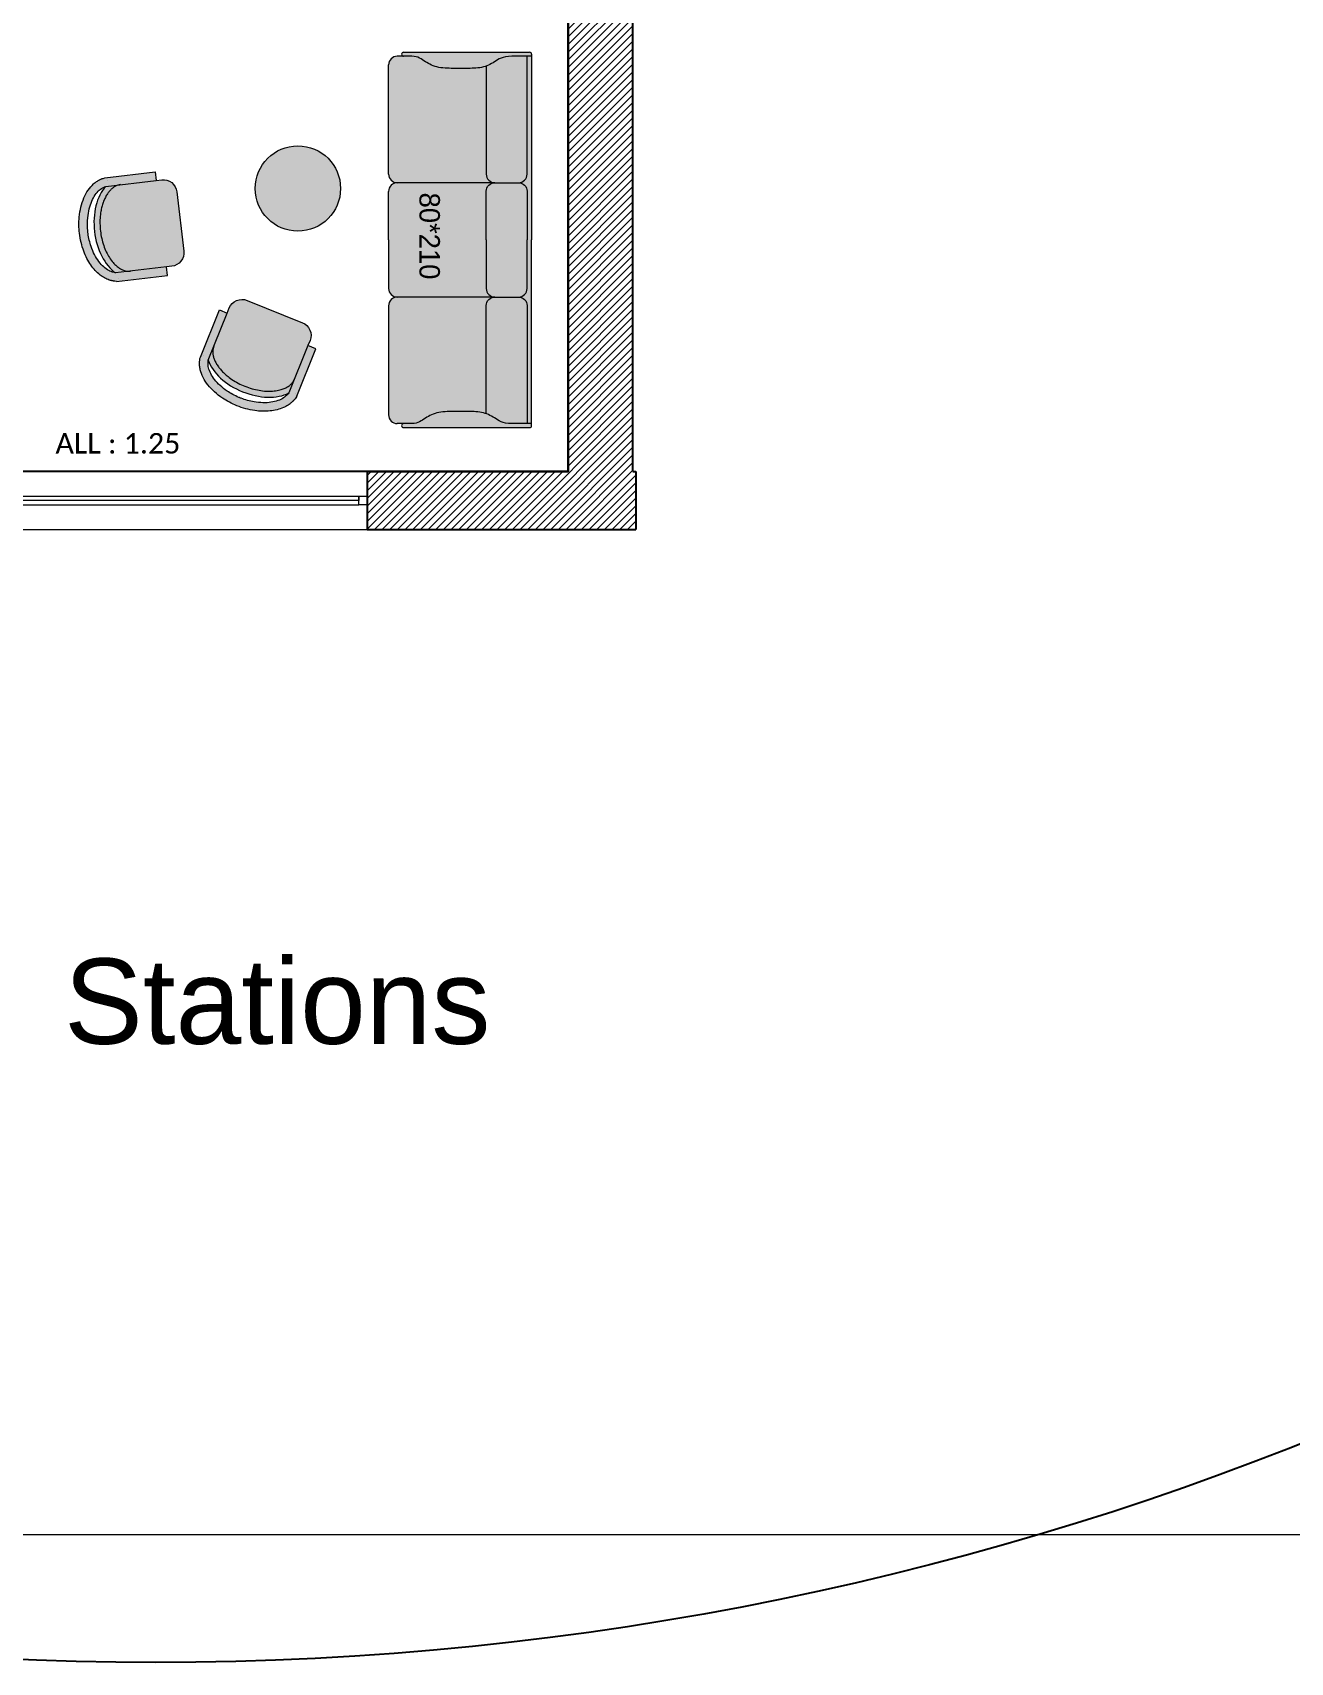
# Model space of a CAD drawing. Header units: millimetres. Extents: x -14819 to 43195, y -10328 to 20814.
# Drawn here: x 37130 to 37867, y 4219 to 5174 of the extents above; entities that cross this region are included whole.
import ezdxf

# ---------------------------------------------------------------- set-up
doc = ezdxf.new("R2010")
doc.units = ezdxf.units.MM
doc.linetypes.add('Chemin', pattern=[0.5, 0.3, -0.2])
for name, color, linetype, lineweight in [('05 - Menuiserie', 150, 'Continuous', 5), ('_cadre100', 7, 'Continuous', 15), ('DV_Furnitures', 250, 'Continuous', 5), ('DV_Hatch Living', 43, 'Continuous', 5), ('Menuiserie_cps', 7, 'Continuous', 15), ('MR_topo', 7, 'Continuous', 5), ('Mur_coupe', 7, 'Continuous', 25), ('Mur_vu', 8, 'Continuous', 18)]:
    doc.layers.add(name, color=color, linetype=linetype, lineweight=lineweight)
doc.layers.add('10 - Hachures', color=7, linetype='Continuous', lineweight=18, true_color=0x646464)
doc.layers.add('DV_Surface', color=241, linetype='Continuous', plot=False)
doc.layers.add('DV_Text block', color=20, linetype='Continuous')
doc.styles.add('Arial 1.0', font='arial.ttf', dxfattribs={"width": 0.99, "height": 0.2})
doc.styles.add('Legend', font='calibri.ttf')
doc.styles.get("Standard").update_dxf_attribs({"font": 'arial.ttf'})

# ---------------------------------------------------------------- blocks, each defined once
blk = doc.blocks.new('Fenetre_297')
blk.add_lwpolyline([(0.05, 0.05), (0.05, 0), (0, 0), (0, 0.05), (2.97, 0.05), (2.97, 0), (2.92, 0), (2.92, 0.05), (2.92, 0.025), (0.05, 0.025), (0.05, 0), (2.92, 0)])
blk = doc.blocks.new('*U1092')
at = {"layer": 'DV_Hatch Living', "transparency": 33554579}
h = blk.add_hatch(color=256, dxfattribs=at)
h.dxf.hatch_style = 1
edge = h.paths.add_edge_path()
edge.add_spline(control_points=[(107.61, -70.21), (107.61, -66.45), (104.17, -62.58), (100.5, -54.92), (100.5, -44), (100.5, -38.68), (100.5, -31.12), (101.54, -27.49), (101.85, -26.62)], knot_values=[0.963765, 0.963765, 0.963765, 0.963765, 1.292123, 1.620481, 1.948839, 2.277196, 2.605554, 2.714903, 2.714903, 2.714903, 2.714903], degree=3, periodic=0)
edge.add_line((101.85, -26.62), (38.5, -26.62))
edge.add_arc((38.5, -21.62), 5, 180, 270, ccw=False)
edge.add_line((33.5, -21.62), (33.5, -78.74))
edge.add_arc((38.58, -78.74), 5.08, 180, 270)
edge.add_line((38.58, -83.82), (102.53, -83.82))
edge.add_arc((102.53, -78.74), 5.08, 270, 360)
edge.add_spline(control_points=[(107.61, -78.74), (107.61, -76.88), (107.61, -75.03)], knot_values=[0, 0, 0, 0.105543, 0.105543, 0.105543], degree=2, periodic=0)
edge.add_spline(control_points=[(107.61, -75.03), (107.61, -73.42), (107.61, -71.82), (107.61, -70.21)], knot_values=[2.714903, 2.714903, 2.714903, 2.714903, 2.87301, 2.87301, 2.87301, 2.87301], degree=3, periodic=0)
edge = h.paths.add_edge_path()
edge.add_arc((28.5, -21.62), 5, -90, 0, ccw=False)
edge.add_line((28.5, -26.62), (0, -26.62))
edge.add_line((0, -26.62), (-28.5, -26.62))
edge.add_arc((-28.5, -21.62), 5, 180, 270, ccw=False)
edge.add_line((-33.5, -21.62), (-33.5, -78.74))
edge.add_arc((-28.42, -78.74), 5.08, 180, 270)
edge.add_spline(control_points=[(-28.42, -83.82), (-23.13, -83.82), (0, -83.82)], knot_values=[1.453728, 1.453728, 1.453728, 3.571721, 3.571721, 3.571721], degree=2, periodic=0)
edge.add_spline(control_points=[(0, -83.82), (23.13, -83.82), (28.42, -83.82)], knot_values=[1.453728, 1.453728, 1.453728, 3.571721, 3.571721, 3.571721], degree=2, periodic=0)
edge.add_arc((28.42, -78.74), 5.08, 270, 360)
edge.add_line((33.5, -78.74), (33.5, -21.62))
edge = h.paths.add_edge_path()
edge.add_spline(control_points=[(-107.61, -70.21), (-107.61, -66.45), (-104.17, -62.58), (-100.5, -54.92), (-100.5, -44), (-100.5, -38.68), (-100.5, -31.12), (-101.54, -27.49), (-101.85, -26.62)], knot_values=[0.963765, 0.963765, 0.963765, 0.963765, 1.292123, 1.620481, 1.948839, 2.277196, 2.605554, 2.714903, 2.714903, 2.714903, 2.714903], degree=3, periodic=0)
edge.add_spline(control_points=[(-101.85, -26.62), (-102.48, -24.88), (-104.6, -20.86), (-107.61, -17.3), (-107.61, -11.52)], knot_values=[0.416399, 0.416399, 0.416399, 0.416399, 0.635408, 0.963765, 0.963765, 0.963765, 0.963765], degree=3, periodic=0)
edge.add_spline(control_points=[(-107.61, -11.52), (-107.61, -8.57), (-107.61, -5.61), (-107.61, -2.65)], knot_values=[0.125538, 0.125538, 0.125538, 0.125538, 0.416399, 0.416399, 0.416399, 0.416399], degree=3, periodic=0)
edge.add_spline(control_points=[(-107.61, -2.65), (-107.61, -2.16), (-107.61, -1.67), (-107.61, -1.17)], knot_values=[0.076871, 0.076871, 0.076871, 0.076871, 0.125538, 0.125538, 0.125538, 0.125538], degree=3, periodic=0)
edge.add_line((-107.61, -1.17), (-107.61, 0))
edge.add_line((-107.61, 0), (-108.78, 0))
edge.add_arc((-108.78, -1.17), 1.17, 90, 180)
edge.add_spline(control_points=[(-109.96, -1.17), (-109.96, -25.79), (-109.96, -50.41), (-109.96, -75.03)], knot_values=[2.993759, 2.993759, 2.993759, 2.993759, 5.416888, 5.416888, 5.416888, 5.416888], degree=3, periodic=0)
edge.add_arc((-108.78, -75.03), 1.17, 180, 270)
edge.add_arc((-108.78, -75.03), 1.17, 270, 360)
edge.add_spline(control_points=[(-107.61, -75.03), (-107.61, -73.42), (-107.61, -71.82), (-107.61, -70.21)], knot_values=[2.714903, 2.714903, 2.714903, 2.714903, 2.87301, 2.87301, 2.87301, 2.87301], degree=3, periodic=0)
edge = h.paths.add_edge_path()
edge.add_spline(control_points=[(109.96, -75.03), (109.96, -50.41), (109.96, -25.79), (109.96, -1.17)], knot_values=[2.993759, 2.993759, 2.993759, 2.993759, 5.416888, 5.416888, 5.416888, 5.416888], degree=3, periodic=0)
edge.add_arc((108.78, -1.17), 1.17, 0, 90)
edge.add_line((108.78, 0), (107.61, 0))
edge.add_line((107.61, 0), (107.61, -1.17))
edge.add_spline(control_points=[(107.61, -1.17), (107.61, -1.67), (107.61, -2.16), (107.61, -2.65)], knot_values=[0.076871, 0.076871, 0.076871, 0.076871, 0.125538, 0.125538, 0.125538, 0.125538], degree=3, periodic=0)
edge.add_spline(control_points=[(107.61, -2.65), (107.61, -5.61), (107.61, -8.57), (107.61, -11.52)], knot_values=[0.125538, 0.125538, 0.125538, 0.125538, 0.416399, 0.416399, 0.416399, 0.416399], degree=3, periodic=0)
edge.add_spline(control_points=[(107.61, -11.52), (107.61, -17.3), (104.6, -20.86), (102.48, -24.88), (101.85, -26.62)], knot_values=[0.416399, 0.416399, 0.416399, 0.416399, 0.744757, 0.963765, 0.963765, 0.963765, 0.963765], degree=3, periodic=0)
edge.add_spline(control_points=[(101.85, -26.62), (101.54, -27.49), (100.5, -31.12), (100.5, -38.68), (100.5, -44), (100.5, -54.92), (104.17, -62.58), (107.61, -66.45), (107.61, -70.21)], knot_values=[0.963765, 0.963765, 0.963765, 0.963765, 1.073115, 1.401473, 1.72983, 2.058188, 2.386546, 2.714903, 2.714903, 2.714903, 2.714903], degree=3, periodic=0)
edge.add_spline(control_points=[(107.61, -70.21), (107.61, -71.82), (107.61, -73.42), (107.61, -75.03)], knot_values=[2.714903, 2.714903, 2.714903, 2.714903, 2.87301, 2.87301, 2.87301, 2.87301], degree=3, periodic=0)
edge.add_arc((108.78, -75.03), 1.17, 180, 270)
edge.add_arc((108.78, -75.03), 1.17, 270, 360)
h = blk.add_hatch(color=256, dxfattribs=at)
h.dxf.hatch_style = 1
h.paths.add_polyline_path([(0, -26.62), (28.5, -26.62, 0.414214), (33.5, -21.62), (33.5, -7.65, 0.414214), (28.5, -2.65), (0, -2.65), (-28.5, -2.65, 0.414214), (-33.5, -7.65), (-33.5, -21.62, 0.414214), (-28.5, -26.62)])
edge = h.paths.add_edge_path()
edge.add_line((-107.61, 0), (-107.61, -1.17))
edge.add_spline(control_points=[(-107.61, -1.17), (-107.61, -1.67), (-107.61, -2.16), (-107.61, -2.65)], knot_values=[0.076871, 0.076871, 0.076871, 0.076871, 0.125538, 0.125538, 0.125538, 0.125538], degree=3, periodic=0)
edge.add_line((-107.61, -2.65), (-38.5, -2.65))
edge.add_arc((-38.5, -7.65), 5, 0, 90, ccw=False)
edge.add_arc((-28.5, -7.65), 5, 90, 180, ccw=False)
edge.add_line((-28.5, -2.65), (0, -2.65))
edge.add_line((0, -2.65), (28.5, -2.65))
edge.add_arc((28.5, -7.65), 5, 0, 90, ccw=False)
edge.add_arc((38.5, -7.65), 5, 90, 180, ccw=False)
edge.add_line((38.5, -2.65), (107.61, -2.65))
edge.add_spline(control_points=[(107.61, -2.65), (107.61, -2.16), (107.61, -1.67), (107.61, -1.17)], knot_values=[0.076871, 0.076871, 0.076871, 0.076871, 0.125538, 0.125538, 0.125538, 0.125538], degree=3, periodic=0)
edge.add_line((107.61, -1.17), (107.61, 0))
edge.add_line((107.61, 0), (0, 0))
edge.add_line((0, 0), (-107.61, 0))
edge = h.paths.add_edge_path()
edge.add_spline(control_points=[(101.85, -26.62), (102.48, -24.88), (104.6, -20.86), (107.61, -17.3), (107.61, -11.52)], knot_values=[0.416399, 0.416399, 0.416399, 0.416399, 0.635408, 0.963765, 0.963765, 0.963765, 0.963765], degree=3, periodic=0)
edge.add_spline(control_points=[(107.61, -11.52), (107.61, -8.57), (107.61, -5.61), (107.61, -2.65)], knot_values=[0.125538, 0.125538, 0.125538, 0.125538, 0.416399, 0.416399, 0.416399, 0.416399], degree=3, periodic=0)
edge.add_line((107.61, -2.65), (38.5, -2.65))
edge.add_arc((38.5, -7.65), 5, 90, 180)
edge.add_line((33.5, -7.65), (33.5, -21.62))
edge.add_arc((38.5, -21.62), 5, 180, 270)
edge.add_line((38.5, -26.62), (101.85, -26.62))
edge = h.paths.add_edge_path()
edge.add_spline(control_points=[(-107.61, -2.65), (-107.61, -5.61), (-107.61, -8.57), (-107.61, -11.52)], knot_values=[0.125538, 0.125538, 0.125538, 0.125538, 0.416399, 0.416399, 0.416399, 0.416399], degree=3, periodic=0)
edge.add_spline(control_points=[(-107.61, -11.52), (-107.61, -17.3), (-104.6, -20.86), (-102.48, -24.88), (-101.85, -26.62)], knot_values=[0.416399, 0.416399, 0.416399, 0.416399, 0.744757, 0.963765, 0.963765, 0.963765, 0.963765], degree=3, periodic=0)
edge.add_line((-101.85, -26.62), (-38.5, -26.62))
edge.add_arc((-38.5, -21.62), 5, 270, 360)
edge.add_line((-33.5, -21.62), (-33.5, -7.65))
edge.add_arc((-38.5, -7.65), 5, 0, 90)
edge.add_line((-38.5, -2.65), (-107.61, -2.65))
edge = h.paths.add_edge_path()
edge.add_spline(control_points=[(-101.85, -26.62), (-101.54, -27.49), (-100.5, -31.12), (-100.5, -38.68), (-100.5, -44), (-100.5, -54.92), (-104.17, -62.58), (-107.61, -66.45), (-107.61, -70.21)], knot_values=[0.963765, 0.963765, 0.963765, 0.963765, 1.073115, 1.401473, 1.72983, 2.058188, 2.386546, 2.714903, 2.714903, 2.714903, 2.714903], degree=3, periodic=0)
edge.add_spline(control_points=[(-107.61, -70.21), (-107.61, -71.82), (-107.61, -73.42), (-107.61, -75.03)], knot_values=[2.714903, 2.714903, 2.714903, 2.714903, 2.87301, 2.87301, 2.87301, 2.87301], degree=3, periodic=0)
edge.add_spline(control_points=[(-107.61, -75.03), (-107.61, -76.88), (-107.61, -78.74)], knot_values=[0, 0, 0, 0.105543, 0.105543, 0.105543], degree=2, periodic=0)
edge.add_arc((-102.53, -78.74), 5.08, 180, 270)
edge.add_spline(control_points=[(-102.53, -83.82), (-87.41, -83.82), (-38.58, -83.82)], knot_values=[0.367342, 0.367342, 0.367342, 3.571721, 3.571721, 3.571721], degree=2, periodic=0)
edge.add_arc((-38.58, -78.74), 5.08, 270, 360)
edge.add_line((-33.5, -78.74), (-33.5, -21.62))
edge.add_arc((-38.5, -21.62), 5, 270, 360, ccw=False)
edge.add_line((-38.5, -26.62), (-101.85, -26.62))
at = {"color": 18, "true_color": 0x000000}
for p, q in [((-33.5, -21.62), (-33.5, -78.74)), ((33.5, -21.62), (33.5, -78.74)), ((38.58, -83.82), (102.53, -83.82))]:
    blk.add_line(p, q, dxfattribs=at)
for points in [[(-108.78, 0), (-107.61, 0), (-107.61, -1.17)], [(-107.61, 0), (0, 0)], [(107.61, 0), (0, 0)], [(108.78, 0), (107.61, 0), (107.61, -1.17)]]:
    blk.add_lwpolyline(points, dxfattribs=at)
for points in [[(0, -26.62), (-28.5, -26.62, -0.414214), (-33.5, -21.62), (-33.5, -7.65, -0.414214), (-28.5, -2.65), (0, -2.65)], [(0, -26.62), (28.5, -26.62, 0.414214), (33.5, -21.62), (33.5, -7.65, 0.414214), (28.5, -2.65), (0, -2.65)], [(101.85, -26.62), (38.5, -26.62, -0.414214), (33.5, -21.62), (33.5, -7.65, -0.414214), (38.5, -2.65), (107.61, -2.65)]]:
    blk.add_lwpolyline(points, format="xyb", dxfattribs=at)
for centre, radius, start, end in [((-108.78, -1.17), 1.17, 90, 180), ((108.78, -1.17), 1.17, 360, 90), ((-108.78, -75.03), 1.17, 180, 270), ((-108.78, -75.03), 1.17, 270, 0), ((108.78, -75.03), 1.17, 180, 270), ((108.78, -75.03), 1.17, 270, 360), ((-102.53, -78.74), 5.08, 180, 270), ((-38.58, -78.74), 5.08, 270, 0), ((-28.42, -78.74), 5.08, 180, 270), ((28.42, -78.74), 5.08, 270, 0), ((38.58, -78.74), 5.08, 180, 270), ((102.53, -78.74), 5.08, 270, 0)]:
    blk.add_arc(centre, radius, start, end, dxfattribs=at)
for points, degree in [([(-109.96, -75.03), (-109.96, -50.41), (-109.96, -25.79), (-109.96, -1.17)], 3), ([(-107.61, -1.17), (-107.61, -4.62), (-107.61, -8.07), (-107.61, -11.52)], 3), ([(107.61, -1.17), (107.61, -4.62), (107.61, -8.07), (107.61, -11.52)], 3), ([(109.96, -75.03), (109.96, -50.41), (109.96, -25.79), (109.96, -1.17)], 3), ([(-107.61, -11.52), (-107.61, -17.3), (-104, -21.58), (-100.5, -28.96), (-100.5, -38.68), (-100.5, -44), (-100.5, -54.92), (-104.17, -62.58), (-107.61, -66.45), (-107.61, -70.21)], 3), ([(107.61, -11.52), (107.61, -17.3), (104, -21.58), (100.5, -28.96), (100.5, -38.68), (100.5, -44), (100.5, -54.92), (104.17, -62.58), (107.61, -66.45), (107.61, -70.21)], 3), ([(-107.61, -70.21), (-107.61, -71.82), (-107.61, -73.42), (-107.61, -75.03)], 3), ([(-107.61, -75.03), (-107.61, -76.88), (-107.61, -78.74)], 2), ([(107.61, -70.21), (107.61, -71.82), (107.61, -73.42), (107.61, -75.03)], 3), ([(107.61, -75.03), (107.61, -76.88), (107.61, -78.74)], 2), ([(-38.58, -83.82), (-87.41, -83.82), (-102.53, -83.82)], 2), ([(0, -83.82), (-23.13, -83.82), (-28.42, -83.82)], 2), ([(0, -83.82), (23.13, -83.82), (28.42, -83.82)], 2)]:
    blk.add_open_spline(points, degree=degree, dxfattribs=at)
at = {"layer": 'DV_Hatch Living', "color": 18, "true_color": 0x000000}
blk.add_lwpolyline([(-101.85, -26.62), (-38.5, -26.62, 0.414214), (-33.5, -21.62), (-33.5, -7.65, 0.414214), (-38.5, -2.65), (-107.61, -2.65)], format="xyb", dxfattribs=at)
at = {"layer": 'DV_Text block', "lineweight": 5, "insert": (-27.73, -53.75), "char_height": 12, "attachment_point": 1}
blk.add_mtext_dynamic_manual_height_columns('{\\fDM Sans|b0|i0|c0|p2;80*210}', width=66.9367, gutter_width=1.25, heights=[0], dxfattribs=at)
blk = doc.blocks.new('*U1096')
at = {"layer": 'DV_Hatch Living', "transparency": 33554579}
h = blk.add_hatch(color=256, dxfattribs=at)
h.dxf.hatch_style = 1
h.paths.add_polyline_path([(-2.5, 0, 1), (2.5, 0, 1)])
at = {"layer": 'DV_Hatch Living', "color": 18, "lineweight": 5, "true_color": 0x000000}
blk.add_circle((0, 0), 2.5, dxfattribs=at)
blk = doc.blocks.new('armchair Living room')
at = {"layer": 'DV_Hatch Living', "transparency": 33554579}
h = blk.add_hatch(color=256, dxfattribs=at)
h.dxf.hatch_style = 1
edge = h.paths.add_edge_path()
edge.add_spline(control_points=[(0.255, 0.323), (0.255, 0.3232), (0.255, 0.3235), (0.255, 0.3237)], knot_values=[0, 0, 0, 0, 0.00529, 0.00529, 0.00529, 0.00529], degree=3, periodic=0)
edge.add_spline(control_points=[(0.255, 0.3237), (0.255, 0.3284), (0.2545, 0.3331), (0.2528, 0.3429), (0.2514, 0.3479), (0.2476, 0.358), (0.2452, 0.3631), (0.2393, 0.3733), (0.2358, 0.3784), (0.2277, 0.3885), (0.2231, 0.3936), (0.2128, 0.4034), (0.2071, 0.4082), (0.1946, 0.4176), (0.1879, 0.4221), (0.1734, 0.4306), (0.1658, 0.4347), (0.1495, 0.4423), (0.141, 0.4458), (0.1233, 0.4522), (0.1141, 0.4551), (0.0913, 0.4613), (0.0775, 0.4642), (0.0493, 0.4686), (0.0349, 0.4701), (0.0058, 0.4715), (-0.0089, 0.4715), (-0.0379, 0.47), (-0.0523, 0.4685), (-0.0804, 0.464), (-0.0942, 0.4611), (-0.1205, 0.4539), (-0.1331, 0.4496), (-0.1569, 0.4399), (-0.168, 0.4345), (-0.1884, 0.4228), (-0.1977, 0.4165), (-0.2126, 0.4047), (-0.2185, 0.3993), (-0.229, 0.3883), (-0.2335, 0.3827), (-0.2413, 0.3715), (-0.2444, 0.3658), (-0.2495, 0.3546), (-0.2514, 0.349), (-0.2541, 0.338), (-0.2548, 0.3325), (-0.255, 0.3264), (-0.255, 0.3257), (-0.255, 0.325)], knot_values=[0.00529, 0.00529, 0.00529, 0.00529, 0.117034, 0.117034, 0.234068, 0.234068, 0.351101, 0.351101, 0.468135, 0.468135, 0.585169, 0.585169, 0.702203, 0.702203, 0.819237, 0.819237, 0.93627, 0.93627, 1.053304, 1.053304, 1.170338, 1.170338, 1.333644, 1.333644, 1.49695, 1.49695, 1.660256, 1.660256, 1.823563, 1.823563, 1.986869, 1.986869, 2.150175, 2.150175, 2.313481, 2.313481, 2.476787, 2.476787, 2.606465, 2.606465, 2.736143, 2.736143, 2.865821, 2.865821, 2.995499, 2.995499, 3.125176, 3.125176, 3.141114, 3.141114, 3.141114, 3.141114], degree=3, periodic=0)
edge.add_line((-0.255, 0.325), (-0.255, 0.1121))
edge.add_line((-0.255, 0.1121), (-0.255, 0.08))
edge.add_arc((-0.175, 0.08), 0.08, 180, 270)
edge.add_line((-0.175, 0), (0.175, 0))
edge.add_arc((0.175, 0.08), 0.08, 270, 360)
edge.add_line((0.255, 0.08), (0.255, 0.1121))
edge.add_line((0.255, 0.1121), (0.255, 0.3237))
edge = h.paths.add_edge_path()
edge.add_spline(control_points=[(0.305, 0.4102), (0.3025, 0.426), (0.302, 0.4278), (0.3005, 0.4325), (0.2996, 0.4354), (0.2982, 0.4396), (0.2977, 0.4409), (0.2962, 0.445), (0.295, 0.4479), (0.2924, 0.4537), (0.291, 0.4567), (0.2861, 0.4662), (0.2821, 0.4729), (0.2596, 0.5049), (0.2339, 0.5271), (0.1712, 0.5631), (0.1344, 0.5767), (0.0796, 0.5883), (0.064, 0.5908), (0.0324, 0.5941), (0.0164, 0.595), (0.0004, 0.595)], knot_values=[1.452715, 1.452715, 1.452715, 1.452715, 1.479813, 1.479813, 1.527336, 1.527336, 1.54731, 1.54731, 1.595628, 1.595628, 1.644282, 1.644282, 1.752618, 1.752618, 2.168748, 2.168748, 2.584877, 2.584877, 2.745154, 2.745154, 2.90543, 2.90543, 2.90543, 2.90543], degree=3, periodic=0)
edge.add_arc((0.0003, 0.545), 0.05, 89.83031, 91.34311)
edge.add_spline(control_points=[(0.0001, 0.595), (-0.0366, 0.5949), (-0.0733, 0.5905), (-0.1228, 0.5783), (-0.1375, 0.5739), (-0.1656, 0.5634), (-0.1791, 0.5574), (-0.2044, 0.5442), (-0.2162, 0.5369), (-0.238, 0.521), (-0.248, 0.5125), (-0.2644, 0.4958), (-0.2711, 0.4878), (-0.2799, 0.4753), (-0.2825, 0.4712), (-0.2876, 0.4625), (-0.29, 0.4578), (-0.2933, 0.451), (-0.2943, 0.4487), (-0.2957, 0.4454), (-0.2961, 0.4443), (-0.297, 0.4421), (-0.2975, 0.4409), (-0.2987, 0.4376), (-0.2994, 0.4356), (-0.3006, 0.4321), (-0.3012, 0.4306), (-0.305, 0.4114)], knot_values=[0, 0, 0, 0, 0.367645, 0.367645, 0.529684, 0.529684, 0.691722, 0.691722, 0.85376, 0.85376, 1.015798, 1.015798, 1.153109, 1.153109, 1.220259, 1.220259, 1.298742, 1.298742, 1.337984, 1.337984, 1.357605, 1.357605, 1.377226, 1.377226, 1.414971, 1.414971, 1.452715, 1.452715, 1.452715, 1.452715], degree=3, periodic=0)
edge.add_line((-0.305, 0.4114), (-0.305, 0.1121))
edge.add_line((-0.305, 0.1121), (-0.255, 0.1121))
edge.add_line((-0.255, 0.1121), (-0.255, 0.4114))
edge.add_spline(control_points=[(-0.255, 0.4114), (-0.2534, 0.4156), (-0.2517, 0.4205), (-0.2472, 0.4322), (-0.2426, 0.4413), (-0.23, 0.4594), (-0.2219, 0.4684), (-0.2022, 0.4857), (-0.1907, 0.4939), (-0.1647, 0.509), (-0.1502, 0.5158), (-0.1189, 0.5274), (-0.1021, 0.5323), (-0.0597, 0.5414), (-0.0334, 0.5444), (-0.0045, 0.545), (-0.0021, 0.545), (0.0003, 0.545)], knot_values=[0, 0, 0, 0, 0.088903, 0.088903, 0.297018, 0.297018, 0.505134, 0.505134, 0.71325, 0.71325, 0.921366, 0.921366, 1.129481, 1.129481, 1.425819, 1.425819, 1.452715, 1.452715, 1.452715, 1.452715], degree=3, periodic=0)
edge.add_spline(control_points=[(0.0003, 0.545), (0.0027, 0.545), (0.0051, 0.545), (0.0339, 0.5444), (0.0603, 0.5414), (0.1026, 0.5323), (0.1194, 0.5274), (0.1507, 0.5158), (0.1652, 0.509), (0.1912, 0.4939), (0.2028, 0.4857), (0.2224, 0.4684), (0.2305, 0.4594), (0.2431, 0.4413), (0.2477, 0.4322), (0.2519, 0.4205), (0.2534, 0.4156), (0.255, 0.4102)], knot_values=[1.452715, 1.452715, 1.452715, 1.452715, 1.479611, 1.479611, 1.775949, 1.775949, 1.984065, 1.984065, 2.192181, 2.192181, 2.400296, 2.400296, 2.608412, 2.608412, 2.816528, 2.816528, 2.90543, 2.90543, 2.90543, 2.90543], degree=3, periodic=0)
edge.add_line((0.255, 0.4102), (0.255, 0.1121))
edge.add_line((0.255, 0.1121), (0.305, 0.1121))
edge.add_line((0.305, 0.1121), (0.305, 0.4102))
edge = h.paths.add_edge_path(flags=17)
edge.add_ellipse((0, 0.324), major_axis=(0.29, -0.0011), ratio=0.62877, start_angle=28.57818, end_angle=151.69614)
edge.add_line((-0.255, 0.4114), (-0.255, 0.325))
edge.add_spline(control_points=[(-0.255, 0.325), (-0.255, 0.3257), (-0.255, 0.3264), (-0.2548, 0.3325), (-0.2541, 0.338), (-0.2514, 0.349), (-0.2495, 0.3546), (-0.2444, 0.3658), (-0.2413, 0.3715), (-0.2335, 0.3827), (-0.229, 0.3883), (-0.2185, 0.3993), (-0.2126, 0.4047), (-0.1977, 0.4165), (-0.1884, 0.4228), (-0.168, 0.4345), (-0.1569, 0.4399), (-0.1331, 0.4496), (-0.1205, 0.4539), (-0.0942, 0.4611), (-0.0804, 0.464), (-0.0523, 0.4685), (-0.0379, 0.47), (-0.0089, 0.4715), (0.0058, 0.4715), (0.0349, 0.4701), (0.0493, 0.4686), (0.0775, 0.4642), (0.0913, 0.4613), (0.1141, 0.4551), (0.1233, 0.4522), (0.141, 0.4458), (0.1495, 0.4423), (0.1658, 0.4347), (0.1734, 0.4306), (0.1879, 0.4221), (0.1946, 0.4176), (0.2071, 0.4082), (0.2128, 0.4034), (0.2231, 0.3936), (0.2277, 0.3885), (0.2358, 0.3784), (0.2393, 0.3733), (0.2452, 0.3631), (0.2476, 0.358), (0.2514, 0.3479), (0.2528, 0.3429), (0.2545, 0.3331), (0.255, 0.3284), (0.255, 0.3237)], knot_values=[0.00529, 0.00529, 0.00529, 0.00529, 0.021227, 0.021227, 0.150905, 0.150905, 0.280583, 0.280583, 0.410261, 0.410261, 0.539939, 0.539939, 0.669617, 0.669617, 0.832923, 0.832923, 0.996229, 0.996229, 1.159535, 1.159535, 1.322841, 1.322841, 1.486147, 1.486147, 1.649453, 1.649453, 1.812759, 1.812759, 1.976066, 1.976066, 2.093099, 2.093099, 2.210133, 2.210133, 2.327167, 2.327167, 2.444201, 2.444201, 2.561235, 2.561235, 2.678268, 2.678268, 2.795302, 2.795302, 2.912336, 2.912336, 3.02937, 3.02937, 3.141114, 3.141114, 3.141114, 3.141114], degree=3, periodic=0)
edge.add_line((0.255, 0.3237), (0.255, 0.4102))
at = {"layer": 'DV_Furnitures'}
for points in [[(-0.305, 0.4114), (-0.305, 0.1121), (-0.255, 0.1121)], [(-0.255, 0.1121), (-0.255, 0.4114)], [(0.255, 0.4102), (0.255, 0.1121)], [(0.305, 0.4102), (0.305, 0.1121), (0.255, 0.1121)]]:
    blk.add_lwpolyline(points, dxfattribs=at)
at = {"layer": 'DV_Furnitures', "color": 18, "true_color": 0x000000}
for points in [[(-0.29, 0.3979), (-0.29, 0.3988)], [(0.29, 0.3974), (0.29, 0.3966)]]:
    blk.add_lwpolyline(points, dxfattribs=at)
at = {"layer": 'DV_Furnitures'}
blk.add_lwpolyline([(0.255, 0.1121), (0.255, 0.08, -0.414214), (0.175, 0), (-0.175, 0, -0.414214), (-0.255, 0.08), (-0.255, 0.1121)], format="xyb", dxfattribs=at)
at = {"layer": 'DV_Furnitures', "color": 18, "true_color": 0x000000, "extrusion": (0, 0, -1)}
blk.add_arc((-0.0003, 0.545), 0.05, 89.83031, 90.16969, dxfattribs=at)
at = {"layer": 'DV_Furnitures'}
blk.add_ellipse((0, 0.324), major_axis=(0.29, -0.0011), ratio=0.62877, start_param=0.498783, end_param=2.647597, dxfattribs=at)
for points, knots in [([(-0.305, 0.4114), (-0.3012, 0.4306), (-0.3006, 0.4321), (-0.2994, 0.4356), (-0.2987, 0.4376), (-0.2975, 0.4409), (-0.297, 0.4421), (-0.2961, 0.4443), (-0.2957, 0.4454), (-0.2943, 0.4487), (-0.2933, 0.451), (-0.29, 0.4578), (-0.2876, 0.4625), (-0.2825, 0.4712), (-0.2799, 0.4753), (-0.2711, 0.4878), (-0.2644, 0.4958), (-0.248, 0.5125), (-0.238, 0.521), (-0.2162, 0.5369), (-0.2044, 0.5442), (-0.1791, 0.5574), (-0.1656, 0.5634), (-0.1375, 0.5739), (-0.1228, 0.5783), (-0.0733, 0.5905), (-0.0366, 0.5949), (0.0001, 0.595)], [0, 0, 0, 0, 0.037745, 0.037745, 0.075489, 0.075489, 0.09511, 0.09511, 0.114731, 0.114731, 0.153973, 0.153973, 0.232456, 0.232456, 0.299607, 0.299607, 0.436917, 0.436917, 0.598955, 0.598955, 0.760993, 0.760993, 0.923032, 0.923032, 1.08507, 1.08507, 1.452715, 1.452715, 1.452715, 1.452715]), ([(0.0004, 0.595), (0.0164, 0.595), (0.0324, 0.5941), (0.064, 0.5908), (0.0796, 0.5883), (0.1344, 0.5767), (0.1712, 0.5631), (0.2339, 0.5271), (0.2596, 0.5049), (0.2821, 0.4729), (0.2861, 0.4662), (0.291, 0.4567), (0.2924, 0.4537), (0.295, 0.4479), (0.2962, 0.445), (0.2977, 0.4409), (0.2982, 0.4396), (0.2996, 0.4354), (0.3005, 0.4325), (0.302, 0.4278), (0.3025, 0.426), (0.305, 0.4102)], [1.452715, 1.452715, 1.452715, 1.452715, 1.612992, 1.612992, 1.773268, 1.773268, 2.189398, 2.189398, 2.605527, 2.605527, 2.713863, 2.713863, 2.762518, 2.762518, 2.810835, 2.810835, 2.830809, 2.830809, 2.878333, 2.878333, 2.90543, 2.90543, 2.90543, 2.90543]), ([(-0.255, 0.4114), (-0.2534, 0.4156), (-0.2517, 0.4205), (-0.2472, 0.4322), (-0.2426, 0.4413), (-0.23, 0.4594), (-0.2219, 0.4684), (-0.2022, 0.4857), (-0.1907, 0.4939), (-0.1647, 0.509), (-0.1502, 0.5158), (-0.1189, 0.5274), (-0.1021, 0.5323), (-0.0597, 0.5414), (-0.0334, 0.5444), (-0.0045, 0.545), (-0.0021, 0.545), (0.0003, 0.545), (0.0027, 0.545), (0.0051, 0.545), (0.0339, 0.5444), (0.0603, 0.5414), (0.1026, 0.5323), (0.1194, 0.5274), (0.1507, 0.5158), (0.1652, 0.509), (0.1912, 0.4939), (0.2028, 0.4857), (0.2224, 0.4684), (0.2305, 0.4594), (0.2431, 0.4413), (0.2477, 0.4322), (0.2519, 0.4205), (0.2534, 0.4156), (0.255, 0.4102)], [0, 0, 0, 0, 0.088903, 0.088903, 0.297018, 0.297018, 0.505134, 0.505134, 0.71325, 0.71325, 0.921366, 0.921366, 1.129481, 1.129481, 1.425819, 1.425819, 1.452715, 1.452715, 1.452715, 1.479611, 1.479611, 1.775949, 1.775949, 1.984065, 1.984065, 2.192181, 2.192181, 2.400296, 2.400296, 2.608412, 2.608412, 2.816528, 2.816528, 2.90543, 2.90543, 2.90543, 2.90543]), ([(0.255, 0.323), (0.255, 0.328), (0.2546, 0.3329), (0.2528, 0.3429), (0.2514, 0.3479), (0.2476, 0.358), (0.2452, 0.3631), (0.2393, 0.3733), (0.2358, 0.3784), (0.2277, 0.3885), (0.2231, 0.3936), (0.2128, 0.4034), (0.2071, 0.4082), (0.1946, 0.4176), (0.1879, 0.4221), (0.1734, 0.4306), (0.1658, 0.4347), (0.1495, 0.4423), (0.141, 0.4458), (0.1233, 0.4522), (0.1141, 0.4551), (0.0913, 0.4613), (0.0775, 0.4642), (0.0493, 0.4686), (0.0349, 0.4701), (0.0058, 0.4715), (-0.0089, 0.4715), (-0.0379, 0.47), (-0.0523, 0.4685), (-0.0804, 0.464), (-0.0942, 0.4611), (-0.1205, 0.4539), (-0.1331, 0.4496), (-0.1569, 0.4399), (-0.168, 0.4345), (-0.1884, 0.4228), (-0.1977, 0.4165), (-0.2126, 0.4047), (-0.2185, 0.3993), (-0.229, 0.3883), (-0.2335, 0.3827), (-0.2413, 0.3715), (-0.2444, 0.3658), (-0.2495, 0.3546), (-0.2514, 0.349), (-0.2541, 0.338), (-0.2548, 0.3325), (-0.255, 0.3261), (-0.255, 0.3252), (-0.255, 0.3244)], [0, 0, 0, 0, 0.117034, 0.117034, 0.234068, 0.234068, 0.351101, 0.351101, 0.468135, 0.468135, 0.585169, 0.585169, 0.702203, 0.702203, 0.819237, 0.819237, 0.93627, 0.93627, 1.053304, 1.053304, 1.170338, 1.170338, 1.333644, 1.333644, 1.49695, 1.49695, 1.660256, 1.660256, 1.823563, 1.823563, 1.986869, 1.986869, 2.150175, 2.150175, 2.313481, 2.313481, 2.476787, 2.476787, 2.606465, 2.606465, 2.736143, 2.736143, 2.865821, 2.865821, 2.995499, 2.995499, 3.125176, 3.125176, 3.146381, 3.146381, 3.146381, 3.146381])]:
    blk.add_open_spline(points, degree=3, knots=knots, dxfattribs=at)

msp = doc.modelspace()

# ---------------------------------------------------------------- hatches: boundary and pattern name
at = {"layer": '10 - Hachures', "lineweight": 18}
h = msp.add_hatch(dxfattribs=at)
h.set_pattern_fill('ANSI31', color=256)
h.set_pattern_definition([(45, (30000, 0), (-2.245064, 2.245064), [])])
h.paths.add_polyline_path([(37481.44, 4916.84), (37481.44, 6036.97), (37496.44, 6036.97), (37496.44, 6058.97), (37481.44, 6058.97), (37481.44, 6074.97), (37443.44, 6074.97), (37443.44, 6039.84), (37299.44, 6039.84), (37299.44, 6069.84), (37292.44, 6069.84), (37292.44, 6039.84), (37191.44, 6039.84), (37191.44, 5939.84), (37198.44, 5939.84), (37198.44, 6032.84), (37443.44, 6032.84), (37443.44, 6028.84), (37451.44, 6028.84), (37451.44, 5958.84), (37443.44, 5958.84), (37443.44, 5764.84), (37198.44, 5764.84), (37198.44, 5864.84), (37191.44, 5864.84), (37191.44, 5757.84), (37443.44, 5757.84), (37443.44, 5409.84), (37443.44, 4916.84), (37325.75, 4916.84), (37325.75, 4882.84), (37483.09, 4882.84), (37483.09, 4916.84)])

# ---------------------------------------------------------------- linework, layer by layer
at = {"layer": '_cadre100', "flags": 128}
msp.add_lwpolyline([(36071.5, 4294.08), (40271.5, 4294.08), (40271.5, 7264.08), (36071.5, 7264.08)], close=True, dxfattribs=at)
at = {"layer": 'DV_Surface'}
msp.add_lwpolyline([(37067.44, 5757.84), (37443.44, 5757.84), (37443.44, 4916.84), (37028.75, 4916.84), (37028.75, 4970.88), (37067.72, 4970.88)], close=True, dxfattribs=at)
msp.add_circle((37201.94, 6032.84), 1813.73, dxfattribs=at)
at = {"layer": 'Mur_coupe', "flags": 128}
for points in [[(37443.44, 4916.84), (37443.44, 5409.84)], [(37481.44, 4916.84), (37481.44, 5366.84)], [(37325.75, 4916.84), (37443.44, 4916.84)], [(37325.75, 4916.84), (37325.75, 4882.84)], [(37481.44, 4916.84), (37483.09, 4916.84)], [(37483.09, 4916.84), (37483.09, 4882.84)], [(37325.75, 4882.84), (37483.09, 4882.84)]]:
    msp.add_lwpolyline(points, dxfattribs=at)
at = {"layer": 'Mur_vu', "flags": 128}
for points in [[(37325.75, 4916.84), (37028.75, 4916.84)], [(37028.75, 4882.84), (37325.75, 4882.84)]]:
    msp.add_lwpolyline(points, dxfattribs=at)

# ---------------------------------------------------------------- block references
at = {"lineweight": 5}
for p, xscale, yscale, zscale, rotation in [((37216.19, 5063.33), 99.99999999999999, 99.99999999999999, 99.99999999999999, 96.69654857819657), ((37271.54, 5010.54), 100, 100, 100, 158.0740747352496)]:
    msp.add_blockref('armchair Living room', p, dxfattribs=dict(at, xscale=xscale, yscale=yscale, zscale=zscale, rotation=rotation))
at = {"layer": '05 - Menuiserie', "xscale": 100, "yscale": 100, "zscale": 100}
msp.add_blockref('Fenetre_297', (37028.75, 4897.34), dxfattribs=at)
at = {"layer": 'DV_Furnitures', "rotation": 270}
msp.add_blockref('*U1092', (37422.06, 5052.51), dxfattribs=at)
at = {"layer": 'DV_Furnitures', "xscale": 10, "yscale": 10, "zscale": 10}
msp.add_blockref('*U1096', (37285.08, 5082.64), dxfattribs=at)

# ---------------------------------------------------------------- texts
at = {"layer": 'Menuiserie_cps', "linetype": 'Chemin', "ltscale": 0.1, "style": 'Legend'}
msp.add_text('ALL : 1.25', height=12, dxfattribs=at).set_placement((37143.03, 4927.35))
at = {"layer": 'MR_topo', "insert": (36717.65, 4631.5), "char_height": 50, "attachment_point": 1, "rotation": 360, "style": 'Arial 1.0'}
msp.add_mtext_dynamic_manual_height_columns('Rue     des     Stations', width=1566.6005, gutter_width=19369.12, heights=[0], dxfattribs=at)

doc.saveas('drawing.dxf')
